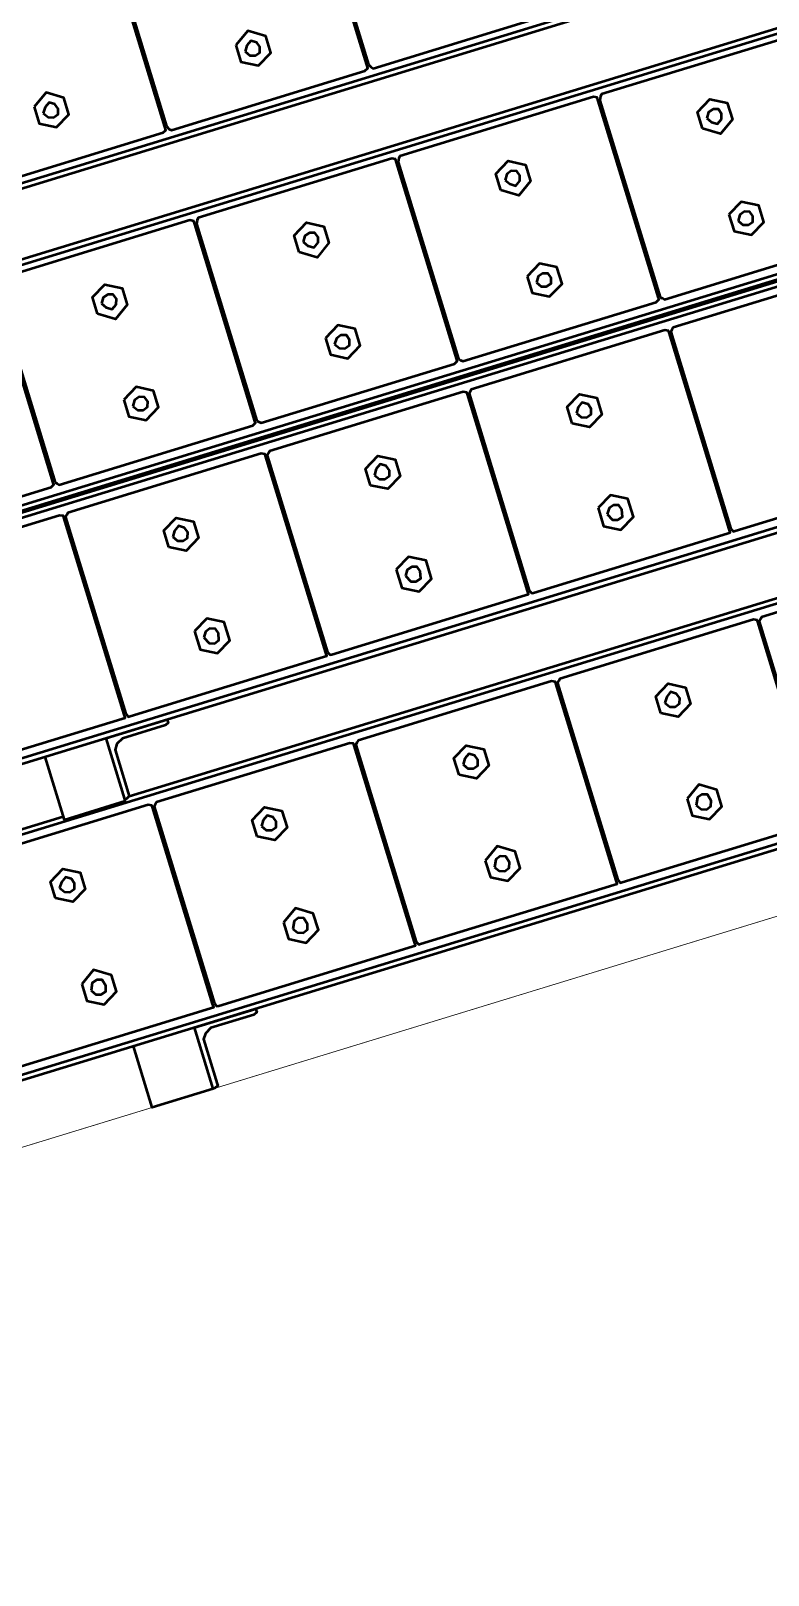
# Model space of a CAD drawing. Header units: inches. Extents: x 543393 to 2689207, y 1841861 to 9121372.
# Drawn here: x 547519.575 to 547520.152, y 1841968.599 to 1841969.806 of the extents above; entities that cross this region are included whole.
import ezdxf

# ---------------------------------------------------------------- set-up
doc = ezdxf.new("R2010")
doc.units = ezdxf.units.IN
doc.header["$MEASUREMENT"] = 0
doc.layers.add('Kich thuoc', color=8, linetype='Continuous', lineweight=18)

# ---------------------------------------------------------------- blocks, each defined once
blk = doc.blocks.new('Dan AC 220')
at = {"lineweight": 50}
for points in [[(103.2, 622.1), (28.8, 622.1), (28.8, 626.2), (28.8, 661.3), (28.8, 668.1), (3788, 668.1), (3788, 672.2), (3788, 958.9), (3737.9, 958.9), (3737.9, 672.2)], [(1938.8, 958.9), (1988.9, 958.9), (1988.9, 908.9)], [(128.9, 908.9), (3687.9, 908.9)], [(78.9, 904.8), (3737.9, 904.8)], [(1589.8, 883.2), (1588.5, 883.2)], [(1589.8, 881.8), (1588.5, 881.8)], [(1754.9, 883.2), (1753.5, 883.2)], [(1754.9, 881.8), (1753.5, 881.8)], [(1919.9, 883.2), (1918.5, 883.2)], [(1919.9, 881.8), (1918.5, 881.8)], [(1589.8, 879.1), (1588.5, 879.1)], [(1589.8, 877.8), (1588.5, 877.8)], [(1589.8, 871), (1588.5, 871)], [(1589.8, 869.7), (1588.5, 869.7), (1589.8, 869.7)], [(1754.9, 879.1), (1753.5, 879.1)], [(1754.9, 877.8), (1753.5, 877.8)], [(1754.9, 871), (1753.5, 871)], [(1754.9, 869.7), (1753.5, 869.7), (1754.9, 869.7)], [(1919.9, 879.1), (1918.5, 879.1)], [(1919.9, 877.8), (1918.5, 877.8)], [(1919.9, 871), (1918.5, 871)], [(1919.9, 869.7), (1918.5, 869.7), (1919.9, 869.7)], [(1589.8, 865.6), (1588.5, 865.6)], [(1589.8, 861.5), (1588.5, 861.5)], [(1589.8, 861.5), (1588.5, 861.5), (1589.8, 861.5)], [(1589.8, 857.5), (1588.5, 857.5)], [(1754.9, 865.6), (1753.5, 865.6)], [(1754.9, 861.5), (1753.5, 861.5)], [(1754.9, 861.5), (1753.5, 861.5), (1754.9, 861.5)], [(1754.9, 857.5), (1753.5, 857.5)], [(1919.9, 865.6), (1918.5, 865.6)], [(1919.9, 861.5), (1918.5, 861.5)], [(1919.9, 861.5), (1918.5, 861.5), (1919.9, 861.5)], [(1919.9, 857.5), (1918.5, 857.5)], [(1589.8, 850.7), (1588.5, 850.7)], [(1589.8, 849.4), (1588.5, 849.4)], [(1754.9, 850.7), (1753.5, 850.7)], [(1754.9, 849.4), (1753.5, 849.4)], [(1919.9, 850.7), (1918.5, 850.7)], [(1919.9, 849.4), (1918.5, 849.4)], [(1589.8, 841.3), (1588.5, 841.3)], [(1589.8, 835.8), (1588.5, 835.8)], [(1754.9, 841.3), (1753.5, 841.3)], [(1754.9, 835.8), (1753.5, 835.8)], [(1919.9, 841.3), (1918.5, 841.3)], [(1919.9, 835.8), (1918.5, 835.8)], [(1589.8, 831.8), (1588.5, 831.8)], [(1589.8, 830.4), (1588.5, 830.4)], [(1589.8, 829.1), (1588.5, 829.1)], [(1589.8, 827.7), (1588.5, 827.7)], [(1589.8, 825), (1588.5, 825)], [(1589.8, 823.7), (1588.5, 823.7), (1589.8, 823.7)], [(1754.9, 831.8), (1753.5, 831.8)], [(1754.9, 830.4), (1753.5, 830.4)], [(1754.9, 829.1), (1753.5, 829.1)], [(1754.9, 827.7), (1753.5, 827.7)], [(1754.9, 825), (1753.5, 825)], [(1754.9, 823.7), (1753.5, 823.7), (1754.9, 823.7)], [(1919.9, 831.8), (1918.5, 831.8)], [(1919.9, 830.4), (1918.5, 830.4)], [(1919.9, 829.1), (1918.5, 829.1)], [(1919.9, 827.7), (1918.5, 827.7)], [(1919.9, 825), (1918.5, 825)], [(1919.9, 823.7), (1918.5, 823.7), (1919.9, 823.7)], [(1589.8, 818.3), (1588.5, 818.3)], [(1589.8, 816.9), (1588.5, 816.9), (1589.8, 816.9)], [(1589.8, 812.8), (1588.5, 812.8)], [(1589.8, 811.5), (1588.5, 811.5)], [(1589.8, 810.1), (1588.5, 810.1)], [(1754.9, 818.3), (1753.5, 818.3)], [(1754.9, 816.9), (1753.5, 816.9), (1754.9, 816.9)], [(1754.9, 812.8), (1753.5, 812.8)], [(1754.9, 811.5), (1753.5, 811.5)], [(1754.9, 810.1), (1753.5, 810.1)], [(1919.9, 818.3), (1918.5, 818.3)], [(1919.9, 816.9), (1918.5, 816.9), (1919.9, 816.9)], [(1919.9, 812.8), (1918.5, 812.8)], [(1919.9, 811.5), (1918.5, 811.5)], [(1919.9, 810.1), (1918.5, 810.1)], [(1589.8, 800.7), (1588.5, 800.7)], [(1589.8, 799.3), (1588.5, 799.3)], [(1589.8, 798), (1588.5, 798)], [(1754.9, 800.7), (1753.5, 800.7)], [(1754.9, 799.3), (1753.5, 799.3)], [(1754.9, 798), (1753.5, 798)], [(1919.9, 800.7), (1918.5, 800.7)], [(1919.9, 799.3), (1918.5, 799.3)], [(1919.9, 798), (1918.5, 798)], [(1589.8, 789.9), (1588.5, 789.9), (1589.8, 789.9)], [(1589.8, 788.5), (1588.5, 788.5)], [(1754.9, 789.9), (1753.5, 789.9), (1754.9, 789.9)], [(1754.9, 788.5), (1753.5, 788.5)], [(1919.9, 789.9), (1918.5, 789.9), (1919.9, 789.9)], [(1919.9, 788.5), (1918.5, 788.5)], [(1589.8, 770.9), (1588.5, 770.9)], [(1754.9, 770.9), (1753.5, 770.9)], [(1919.9, 770.9), (1918.5, 770.9)], [(3737.9, 724.9), (78.9, 724.9)], [(1934.8, 720.9), (1088, 720.9)], [(1988.9, 672.2), (1988.9, 723.6), (1938.8, 723.6), (1938.8, 722.2)], [(2835.7, 720.9), (1988.9, 720.9)], [(3788, 672.2), (28.8, 672.2)], [(1424.8, 646.5), (1423.5, 646.5)], [(1424.8, 645.1), (1423.5, 645.1)], [(1424.8, 641.1), (1423.5, 641.1)], [(1589.8, 646.5), (1588.5, 646.5)], [(1589.8, 645.1), (1588.5, 645.1)], [(1589.8, 641.1), (1588.5, 641.1)], [(1754.9, 646.5), (1753.5, 646.5)], [(1754.9, 645.1), (1753.5, 645.1)], [(1754.9, 641.1), (1753.5, 641.1)], [(1919.9, 646.5), (1918.5, 646.5)], [(1919.9, 645.1), (1918.5, 645.1)], [(1919.9, 641.1), (1918.5, 641.1)], [(1424.8, 639.7), (1423.5, 639.7)], [(1424.8, 639.7), (1423.5, 639.7), (1424.8, 639.7)], [(1424.8, 634.3), (1423.5, 634.3)], [(1424.8, 632.9), (1423.5, 632.9), (1424.8, 632.9)], [(1424.8, 628.9), (1423.5, 628.9)], [(1589.8, 639.7), (1588.5, 639.7)], [(1589.8, 639.7), (1588.5, 639.7), (1589.8, 639.7)], [(1589.8, 634.3), (1588.5, 634.3)], [(1589.8, 632.9), (1588.5, 632.9), (1589.8, 632.9)], [(1589.8, 628.9), (1588.5, 628.9)], [(1754.9, 639.7), (1753.5, 639.7)], [(1754.9, 639.7), (1753.5, 639.7), (1754.9, 639.7)], [(1754.9, 634.3), (1753.5, 634.3)], [(1754.9, 632.9), (1753.5, 632.9), (1754.9, 632.9)], [(1754.9, 628.9), (1753.5, 628.9)], [(1919.9, 639.7), (1918.5, 639.7)], [(1919.9, 639.7), (1918.5, 639.7), (1919.9, 639.7)], [(1919.9, 634.3), (1918.5, 634.3)], [(1919.9, 632.9), (1918.5, 632.9), (1919.9, 632.9)], [(1919.9, 628.9), (1918.5, 628.9)], [(1424.8, 624.8), (1423.5, 624.8)], [(1424.8, 624.8), (1423.5, 624.8), (1424.8, 624.8)], [(1424.8, 619.4), (1423.5, 619.4)], [(1424.8, 619.4), (1423.5, 619.4), (1424.8, 619.4)], [(1589.8, 624.8), (1588.5, 624.8)], [(1589.8, 624.8), (1588.5, 624.8), (1589.8, 624.8)], [(1589.8, 619.4), (1588.5, 619.4)], [(1589.8, 619.4), (1588.5, 619.4), (1589.8, 619.4)], [(1754.9, 624.8), (1753.5, 624.8)], [(1754.9, 624.8), (1753.5, 624.8), (1754.9, 624.8)], [(1754.9, 619.4), (1753.5, 619.4)], [(1754.9, 619.4), (1753.5, 619.4), (1754.9, 619.4)], [(1919.9, 624.8), (1918.5, 624.8)], [(1919.9, 624.8), (1918.5, 624.8), (1919.9, 624.8)], [(1919.9, 619.4), (1918.5, 619.4)], [(1919.9, 619.4), (1918.5, 619.4), (1919.9, 619.4)], [(1424.8, 614), (1423.5, 614)], [(1424.8, 612.6), (1423.5, 612.6)], [(1589.8, 614), (1588.5, 614)], [(1589.8, 612.6), (1588.5, 612.6)], [(1754.9, 614), (1753.5, 614)], [(1754.9, 612.6), (1753.5, 612.6)], [(1919.9, 614), (1918.5, 614)], [(1919.9, 612.6), (1918.5, 612.6)], [(1424.8, 603.2), (1423.5, 603.2)], [(1424.8, 599.1), (1423.5, 599.1)], [(1424.8, 595.1), (1423.5, 595.1)], [(1424.8, 593.7), (1423.5, 593.7)], [(1424.8, 592.4), (1423.5, 592.4)], [(1589.8, 603.2), (1588.5, 603.2)], [(1589.8, 599.1), (1588.5, 599.1)], [(1589.8, 595.1), (1588.5, 595.1)], [(1589.8, 593.7), (1588.5, 593.7)], [(1589.8, 592.4), (1588.5, 592.4)], [(1754.9, 603.2), (1753.5, 603.2)], [(1754.9, 599.1), (1753.5, 599.1)], [(1754.9, 595.1), (1753.5, 595.1)], [(1754.9, 593.7), (1753.5, 593.7)], [(1754.9, 592.4), (1753.5, 592.4)], [(1919.9, 603.2), (1918.5, 603.2)], [(1919.9, 599.1), (1918.5, 599.1)], [(1919.9, 595.1), (1918.5, 595.1)], [(1919.9, 593.7), (1918.5, 593.7)], [(1919.9, 592.4), (1918.5, 592.4)], [(1424.8, 591), (1423.5, 591)], [(1424.8, 588.3), (1423.5, 588.3)], [(1424.8, 586.9), (1423.5, 586.9)], [(1424.8, 585.6), (1423.5, 585.6)], [(1424.8, 581.5), (1423.5, 581.5)], [(1424.8, 580.2), (1423.5, 580.2), (1424.8, 580.2)], [(1589.8, 591), (1588.5, 591)], [(1589.8, 588.3), (1588.5, 588.3)], [(1589.8, 586.9), (1588.5, 586.9)], [(1589.8, 585.6), (1588.5, 585.6)], [(1589.8, 581.5), (1588.5, 581.5)], [(1589.8, 580.2), (1588.5, 580.2), (1589.8, 580.2)], [(1754.9, 591), (1753.5, 591)], [(1754.9, 588.3), (1753.5, 588.3)], [(1754.9, 586.9), (1753.5, 586.9)], [(1754.9, 585.6), (1753.5, 585.6)], [(1754.9, 581.5), (1753.5, 581.5)], [(1754.9, 580.2), (1753.5, 580.2), (1754.9, 580.2)], [(1919.9, 591), (1918.5, 591)], [(1919.9, 588.3), (1918.5, 588.3)], [(1919.9, 586.9), (1918.5, 586.9)], [(1919.9, 585.6), (1918.5, 585.6)], [(1919.9, 581.5), (1918.5, 581.5)], [(1919.9, 580.2), (1918.5, 580.2), (1919.9, 580.2)], [(1424.8, 576.1), (1423.5, 576.1)], [(1424.8, 574.8), (1423.5, 574.8)], [(1424.8, 573.4), (1423.5, 573.4)], [(1589.8, 576.1), (1588.5, 576.1)], [(1589.8, 574.8), (1588.5, 574.8)], [(1589.8, 573.4), (1588.5, 573.4)], [(1754.9, 576.1), (1753.5, 576.1)], [(1754.9, 574.8), (1753.5, 574.8)], [(1754.9, 573.4), (1753.5, 573.4)], [(1919.9, 576.1), (1918.5, 576.1)], [(1919.9, 574.8), (1918.5, 574.8)], [(1919.9, 573.4), (1918.5, 573.4)], [(1424.8, 564), (1423.5, 564)], [(1424.8, 562.6), (1423.5, 562.6)], [(1424.8, 561.2), (1423.5, 561.2)], [(1589.8, 564), (1588.5, 564)], [(1589.8, 562.6), (1588.5, 562.6)], [(1589.8, 561.2), (1588.5, 561.2)], [(1754.9, 564), (1753.5, 564)], [(1754.9, 562.6), (1753.5, 562.6)], [(1754.9, 561.2), (1753.5, 561.2)], [(1919.9, 564), (1918.5, 564)], [(1919.9, 562.6), (1918.5, 562.6)], [(1919.9, 561.2), (1918.5, 561.2)], [(1424.8, 553.1), (1423.5, 553.1), (1424.8, 553.1)], [(1424.8, 551.8), (1423.5, 551.8)], [(1589.8, 553.1), (1588.5, 553.1), (1589.8, 553.1)], [(1589.8, 551.8), (1588.5, 551.8)], [(1754.9, 553.1), (1753.5, 553.1), (1754.9, 553.1)], [(1754.9, 551.8), (1753.5, 551.8)], [(1919.9, 553.1), (1918.5, 553.1), (1919.9, 553.1)], [(1919.9, 551.8), (1918.5, 551.8)], [(3788, 488.2), (3788, 485.5), (3788, 484.1), (28.8, 484.1), (28.8, 485.5), (28.8, 488.2), (3788, 488.2), (3788, 495), (3788, 530.1), (3788, 534.2), (3732.5, 534.2)], [(1424.8, 534.2), (1423.5, 534.2)], [(1589.8, 534.2), (1588.5, 534.2)], [(1754.9, 534.2), (1753.5, 534.2)], [(1919.9, 534.2), (1918.5, 534.2)], [(1938.8, 482.8), (1938.8, 484.1)], [(28.8, 478.7), (28.8, 481.4), (28.8, 482.8), (3788, 482.8), (3788, 481.4), (3788, 478.7), (28.8, 478.7), (28.8, 472), (28.8, 435.4), (28.8, 432.7), (103.2, 432.7)], [(1424.8, 455.7), (1423.5, 455.7)], [(1424.8, 454.4), (1423.5, 454.4)], [(1424.8, 451.7), (1423.5, 451.7)], [(1424.8, 450.3), (1423.5, 450.3), (1424.8, 450.3)], [(1424.8, 449), (1423.5, 449)], [(1589.8, 455.7), (1588.5, 455.7)], [(1589.8, 454.4), (1588.5, 454.4)], [(1589.8, 451.7), (1588.5, 451.7)], [(1589.8, 450.3), (1588.5, 450.3), (1589.8, 450.3)], [(1589.8, 449), (1588.5, 449)], [(1754.9, 455.7), (1753.5, 455.7)], [(1754.9, 454.4), (1753.5, 454.4)], [(1754.9, 451.7), (1753.5, 451.7)], [(1754.9, 450.3), (1753.5, 450.3), (1754.9, 450.3)], [(1754.9, 449), (1753.5, 449)], [(1919.9, 455.7), (1918.5, 455.7)], [(1919.9, 454.4), (1918.5, 454.4)], [(1919.9, 451.7), (1918.5, 451.7)], [(1919.9, 450.3), (1918.5, 450.3), (1919.9, 450.3)], [(1919.9, 449), (1918.5, 449)], [(1424.8, 444.9), (1423.5, 444.9)], [(1424.8, 443.6), (1423.5, 443.6)], [(1424.8, 442.2), (1423.5, 442.2)], [(1424.8, 438.2), (1423.5, 438.2)], [(1589.8, 444.9), (1588.5, 444.9)], [(1589.8, 443.6), (1588.5, 443.6)], [(1589.8, 442.2), (1588.5, 442.2)], [(1589.8, 438.2), (1588.5, 438.2)], [(1754.9, 444.9), (1753.5, 444.9)], [(1754.9, 443.6), (1753.5, 443.6)], [(1754.9, 442.2), (1753.5, 442.2)], [(1754.9, 438.2), (1753.5, 438.2)], [(1919.9, 444.9), (1918.5, 444.9)], [(1919.9, 443.6), (1918.5, 443.6)], [(1919.9, 442.2), (1918.5, 442.2)], [(1919.9, 438.2), (1918.5, 438.2)], [(1424.8, 434.1), (1423.5, 434.1)], [(1424.8, 434.1), (1423.5, 434.1), (1424.8, 434.1)], [(1424.8, 430), (1423.5, 430), (1424.8, 430)], [(1424.8, 428.7), (1423.5, 428.7)], [(1589.8, 434.1), (1588.5, 434.1)], [(1589.8, 434.1), (1588.5, 434.1), (1589.8, 434.1)], [(1589.8, 430), (1588.5, 430), (1589.8, 430)], [(1589.8, 428.7), (1588.5, 428.7)], [(1754.9, 434.1), (1753.5, 434.1)], [(1754.9, 434.1), (1753.5, 434.1), (1754.9, 434.1)], [(1754.9, 430), (1753.5, 430), (1754.9, 430)], [(1754.9, 428.7), (1753.5, 428.7)], [(1919.9, 434.1), (1918.5, 434.1)], [(1919.9, 434.1), (1918.5, 434.1), (1919.9, 434.1)], [(1919.9, 430), (1918.5, 430), (1919.9, 430)], [(1919.9, 428.7), (1918.5, 428.7)], [(1424.8, 417.9), (1423.5, 417.9)], [(1424.8, 416.5), (1423.5, 416.5)], [(1424.8, 413.8), (1423.5, 413.8)], [(1589.8, 417.9), (1588.5, 417.9)], [(1589.8, 416.5), (1588.5, 416.5)], [(1589.8, 413.8), (1588.5, 413.8)], [(1754.9, 417.9), (1753.5, 417.9)], [(1754.9, 416.5), (1753.5, 416.5)], [(1754.9, 413.8), (1753.5, 413.8)], [(1919.9, 417.9), (1918.5, 417.9)], [(1919.9, 416.5), (1918.5, 416.5)], [(1919.9, 413.8), (1918.5, 413.8)], [(1424.8, 409.7), (1423.5, 409.7)], [(1424.8, 404.3), (1423.5, 404.3)], [(1424.8, 401.6), (1423.5, 401.6)], [(1589.8, 409.7), (1588.5, 409.7)], [(1589.8, 404.3), (1588.5, 404.3)], [(1589.8, 401.6), (1588.5, 401.6)], [(1754.9, 409.7), (1753.5, 409.7)], [(1754.9, 404.3), (1753.5, 404.3)], [(1754.9, 401.6), (1753.5, 401.6)], [(1919.9, 409.7), (1918.5, 409.7)], [(1424.8, 397.6), (1423.5, 397.6)], [(1424.8, 396.2), (1423.5, 396.2), (1424.8, 396.2)], [(1424.8, 392.2), (1423.5, 392.2)], [(1424.8, 390.8), (1423.5, 390.8)], [(1424.8, 389.5), (1423.5, 389.5)], [(1589.8, 397.6), (1588.5, 397.6)], [(1589.8, 396.2), (1588.5, 396.2), (1589.8, 396.2)], [(1589.8, 392.2), (1588.5, 392.2)], [(1589.8, 390.8), (1588.5, 390.8)], [(1589.8, 389.5), (1588.5, 389.5)], [(1754.9, 397.6), (1753.5, 397.6)], [(1754.9, 396.2), (1753.5, 396.2), (1754.9, 396.2)], [(1754.9, 392.2), (1753.5, 392.2)], [(1754.9, 390.8), (1753.5, 390.8)], [(1754.9, 389.5), (1753.5, 389.5)], [(1424.8, 385.4), (1423.5, 385.4)], [(1424.8, 384), (1423.5, 384), (1424.8, 384)], [(1424.8, 380), (1423.5, 380)], [(1424.8, 378.6), (1423.5, 378.6)], [(1589.8, 385.4), (1588.5, 385.4)], [(1589.8, 384), (1588.5, 384), (1589.8, 384)], [(1589.8, 380), (1588.5, 380)], [(1589.8, 378.6), (1588.5, 378.6)], [(1754.9, 385.4), (1753.5, 385.4)], [(1754.9, 384), (1753.5, 384), (1754.9, 384)], [(1754.9, 380), (1753.5, 380)], [(1754.9, 378.6), (1753.5, 378.6)], [(1424.8, 373.2), (1423.5, 373.2)], [(1424.8, 371.9), (1423.5, 371.9), (1424.8, 371.9)], [(1424.8, 367.8), (1423.5, 367.8)], [(1424.8, 366.5), (1423.5, 366.5)], [(1424.8, 362.4), (1423.5, 362.4), (1424.8, 362.4)], [(1589.8, 373.2), (1588.5, 373.2)], [(1589.8, 371.9), (1588.5, 371.9), (1589.8, 371.9)], [(1589.8, 367.8), (1588.5, 367.8)], [(1589.8, 366.5), (1588.5, 366.5)], [(1589.8, 362.4), (1588.5, 362.4), (1589.8, 362.4)], [(1754.9, 373.2), (1753.5, 373.2)], [(1754.9, 371.9), (1753.5, 371.9), (1754.9, 371.9)], [(1754.9, 367.8), (1753.5, 367.8)], [(1754.9, 366.5), (1753.5, 366.5)], [(1754.9, 362.4), (1753.5, 362.4), (1754.9, 362.4)], [(1424.8, 361), (1423.5, 361)], [(1589.8, 361), (1588.5, 361)], [(1754.9, 361), (1753.5, 361)], [(3732.5, 344.8), (3788, 344.8), (3788, 340.8), (3788, 305.6), (3788, 298.8), (28.8, 298.8), (28.8, 294.8), (28.8, 3.9), (78.9, 3.9), (78.9, 294.8)], [(1424.8, 344.8), (1423.5, 344.8)], [(1589.8, 344.8), (1588.5, 344.8)], [(1754.9, 344.8), (1753.5, 344.8)], [(28.8, 294.8), (3788, 294.8)], [(78.9, 242), (3737.9, 242)], [(78.9, 238), (3737.9, 238)], [(1589.8, 216.3), (1588.5, 216.3)], [(1589.8, 215), (1588.5, 215)], [(1589.8, 212.3), (1588.5, 212.3)], [(1589.8, 210.9), (1588.5, 210.9)], [(1754.9, 216.3), (1753.5, 216.3)], [(1754.9, 215), (1753.5, 215)], [(1754.9, 212.3), (1753.5, 212.3)], [(1754.9, 210.9), (1753.5, 210.9)], [(1589.8, 204.1), (1588.5, 204.1)], [(1589.8, 202.8), (1588.5, 202.8), (1589.8, 202.8)], [(1754.9, 204.1), (1753.5, 204.1)], [(1754.9, 202.8), (1753.5, 202.8), (1754.9, 202.8)], [(1754.9, 198.7), (1753.5, 198.7)], [(1754.9, 194.7), (1753.5, 194.7)], [(1754.9, 194.7), (1753.5, 194.7), (1754.9, 194.7)], [(1754.9, 190.6), (1753.5, 190.6), (1754.9, 190.6)], [(1754.9, 189.3), (1753.5, 189.3)], [(1754.9, 183.8), (1753.5, 183.8)], [(1754.9, 182.5), (1753.5, 182.5)], [(1754.9, 174.4), (1753.5, 174.4)], [(1754.9, 169), (1753.5, 169)], [(1754.9, 164.9), (1753.5, 164.9)], [(1754.9, 163.6), (1753.5, 163.6)], [(1754.9, 162.2), (1753.5, 162.2), (1754.9, 162.2)], [(1754.9, 158.1), (1753.5, 158.1)], [(1754.9, 156.8), (1753.5, 156.8), (1754.9, 156.8)], [(1754.9, 152.7), (1753.5, 152.7)]]:
    blk.add_lwpolyline(points, dxfattribs=at)
for points in [[(28.8, 958.9), (3788, 958.9), (3788, 3.9), (28.8, 3.9)], [(28.8, 3.9), (3788.8, 3.9), (3788.8, 958.9), (28.8, 958.9)]]:
    blk.add_lwpolyline(points, close=True)
for points in [[(1934.8, 956.2), (1934.8, 957.6), (1937.5, 958.9), (1938.8, 958.9), (1938.8, 908.9), (1888.8, 908.9), (1888.8, 910.2), (1888.8, 911.6), (1891.5, 912.9), (1926.7, 912.9), (1932.1, 915.7), (1934.8, 919.7)], [(1423.5, 895.4), (1422.1, 898.1), (1420.8, 898.1), (1262.5, 898.1), (1259.8, 898.1), (1259.8, 895.4), (1259.8, 734.4), (1259.8, 733), (1262.5, 731.7), (1420.8, 731.7), (1422.1, 733), (1423.5, 734.4)], [(1588.5, 895.4), (1587.1, 898.1), (1585.8, 898.1), (1427.5, 898.1), (1424.8, 898.1), (1424.8, 895.4), (1424.8, 734.4), (1424.8, 733), (1427.5, 731.7), (1585.8, 731.7), (1587.1, 733), (1588.5, 734.4)], [(1753.5, 895.4), (1752.2, 898.1), (1750.8, 898.1), (1592.5, 898.1), (1589.8, 898.1), (1589.8, 895.4), (1589.8, 734.4), (1589.8, 733), (1592.5, 731.7), (1750.8, 731.7), (1752.2, 733), (1753.5, 734.4)], [(1918.5, 895.4), (1917.2, 898.1), (1915.8, 898.1), (1757.6, 898.1), (1754.9, 898.1), (1754.9, 895.4), (1754.9, 734.4), (1754.9, 733), (1757.6, 731.7), (1915.8, 731.7), (1917.2, 733), (1918.5, 734.4)], [(2083.6, 895.4), (2082.2, 898.1), (2080.9, 898.1), (1922.6, 898.1), (1919.9, 898.1), (1919.9, 895.4), (1919.9, 734.4), (1919.9, 733), (1922.6, 731.7), (2080.9, 731.7), (2082.2, 733), (2083.6, 734.4)], [(1518.1, 850.7), (1518.1, 864.2), (1506, 871), (1493.8, 864.2), (1493.8, 850.7), (1506, 842.6)], [(1588.5, 876.4), (1589.8, 876.4)], [(1683.2, 850.7), (1683.2, 864.2), (1671, 871), (1658.8, 864.2), (1658.8, 850.7), (1671, 842.6)], [(1753.5, 876.4), (1754.9, 876.4)], [(1848.2, 850.7), (1848.2, 864.2), (1836, 871), (1823.9, 864.2), (1823.9, 850.7), (1836, 842.6)], [(1918.5, 876.4), (1919.9, 876.4)], [(2013.2, 850.7), (2013.2, 864.2), (2001.1, 871), (1988.9, 864.2), (1988.9, 850.7), (2001.1, 842.6)], [(1512.7, 857.5), (1510, 861.5), (1506, 862.9), (1501.9, 861.5), (1500.6, 857.5), (1501.9, 852.1), (1506, 850.7), (1510, 852.1)], [(1677.8, 857.5), (1675.1, 861.5), (1671, 862.9), (1666.9, 861.5), (1665.6, 857.5), (1666.9, 852.1), (1671, 850.7), (1675.1, 852.1)], [(1842.8, 857.5), (1840.1, 861.5), (1836, 862.9), (1832, 861.5), (1830.6, 857.5), (1832, 852.1), (1836, 850.7), (1840.1, 852.1)], [(2007.8, 857.5), (2005.1, 861.5), (2001.1, 862.9), (1997, 861.5), (1995.6, 857.5), (1997, 852.1), (2001.1, 850.7), (2005.1, 852.1)], [(1588.5, 856.1), (1589.8, 856.1)], [(1753.5, 856.1), (1754.9, 856.1)], [(1918.5, 856.1), (1919.9, 856.1)], [(1588.5, 844), (1589.8, 844)], [(1753.5, 844), (1754.9, 844)], [(1918.5, 844), (1919.9, 844)], [(1588.5, 806.1), (1589.8, 806.1)], [(1753.5, 806.1), (1754.9, 806.1)], [(1918.5, 806.1), (1919.9, 806.1)], [(1518.1, 780.4), (1518.1, 766.9), (1506, 760.1), (1493.8, 766.9), (1493.8, 780.4), (1506, 787.1)], [(1588.5, 793.9), (1589.8, 793.9)], [(1683.2, 780.4), (1683.2, 766.9), (1671, 760.1), (1658.8, 766.9), (1658.8, 780.4), (1671, 787.1)], [(1753.5, 793.9), (1754.9, 793.9)], [(1848.2, 780.4), (1848.2, 766.9), (1836, 760.1), (1823.9, 766.9), (1823.9, 780.4), (1836, 787.1)], [(1918.5, 793.9), (1919.9, 793.9)], [(2013.2, 780.4), (2013.2, 766.9), (2001.1, 760.1), (1988.9, 766.9), (1988.9, 780.4), (2001.1, 787.1)], [(1512.7, 773.6), (1510, 777.7), (1506, 779), (1501.9, 777.7), (1500.6, 773.6), (1501.9, 769.6), (1506, 766.9), (1510, 769.6)], [(1677.8, 773.6), (1675.1, 777.7), (1671, 779), (1666.9, 777.7), (1665.6, 773.6), (1666.9, 769.6), (1671, 766.9), (1675.1, 769.6)], [(1842.8, 773.6), (1840.1, 777.7), (1836, 779), (1832, 777.7), (1830.6, 773.6), (1832, 769.6), (1836, 766.9), (1840.1, 769.6)], [(2007.8, 773.6), (2005.1, 777.7), (2001.1, 779), (1997, 777.7), (1995.6, 773.6), (1997, 769.6), (2001.1, 766.9), (2005.1, 769.6)], [(1934.8, 718.2), (1934.8, 720.9), (1937.5, 722.2), (1938.8, 722.2), (1938.8, 672.2), (1888.8, 672.2), (1888.8, 674.9), (1891.5, 676.2), (1926.7, 676.2), (1932.1, 678.9), (1934.8, 683)], [(1423.5, 658.6), (1422.1, 661.3), (1420.8, 661.3), (1262.5, 661.3), (1259.8, 661.3), (1259.8, 658.6), (1259.8, 497.7), (1259.8, 496.3), (1262.5, 495), (1420.8, 495), (1422.1, 496.3), (1423.5, 497.7)], [(1588.5, 658.6), (1587.1, 661.3), (1585.8, 661.3), (1427.5, 661.3), (1424.8, 661.3), (1424.8, 658.6), (1424.8, 497.7), (1424.8, 496.3), (1427.5, 495), (1585.8, 495), (1587.1, 496.3), (1588.5, 497.7)], [(1753.5, 658.6), (1752.2, 661.3), (1750.8, 661.3), (1592.5, 661.3), (1589.8, 661.3), (1589.8, 658.6), (1589.8, 497.7), (1589.8, 496.3), (1592.5, 495), (1750.8, 495), (1752.2, 496.3), (1753.5, 497.7)], [(1918.5, 658.6), (1917.2, 661.3), (1915.8, 661.3), (1757.6, 661.3), (1754.9, 661.3), (1754.9, 658.6), (1754.9, 497.7), (1754.9, 496.3), (1757.6, 495), (1915.8, 495), (1917.2, 496.3), (1918.5, 497.7)], [(2083.6, 658.6), (2082.2, 661.3), (2080.9, 661.3), (1922.6, 661.3), (1919.9, 661.3), (1919.9, 658.6), (1919.9, 497.7), (1919.9, 496.3), (1922.6, 495), (2080.9, 495), (2082.2, 496.3), (2083.6, 497.7)], [(1518.1, 612.6), (1518.1, 627.5), (1506, 634.3), (1493.8, 627.5), (1493.8, 612.6), (1506, 605.9)], [(1683.2, 612.6), (1683.2, 627.5), (1671, 634.3), (1658.8, 627.5), (1658.8, 612.6), (1671, 605.9)], [(1848.2, 612.6), (1848.2, 627.5), (1836, 634.3), (1823.9, 627.5), (1823.9, 612.6), (1836, 605.9)], [(1512.7, 619.4), (1510, 624.8), (1506, 626.2), (1501.9, 624.8), (1500.6, 619.4), (1501.9, 615.4), (1506, 614), (1510, 615.4)], [(1677.8, 619.4), (1675.1, 624.8), (1671, 626.2), (1666.9, 624.8), (1665.6, 619.4), (1666.9, 615.4), (1671, 614), (1675.1, 615.4)], [(1842.8, 619.4), (1840.1, 624.8), (1836, 626.2), (1832, 624.8), (1830.6, 619.4), (1832, 615.4), (1836, 614), (1840.1, 615.4)], [(1423.5, 607.2), (1424.8, 607.2)], [(1588.5, 607.2), (1589.8, 607.2)], [(1753.5, 607.2), (1754.9, 607.2)], [(1918.5, 607.2), (1919.9, 607.2)], [(1423.5, 569.4), (1424.8, 569.4)], [(1588.5, 569.4), (1589.8, 569.4)], [(1753.5, 569.4), (1754.9, 569.4)], [(1918.5, 569.4), (1919.9, 569.4)], [(1423.5, 557.2), (1424.8, 557.2)], [(1588.5, 557.2), (1589.8, 557.2)], [(1753.5, 557.2), (1754.9, 557.2)], [(1918.5, 557.2), (1919.9, 557.2)], [(1518.1, 543.7), (1518.1, 530.1), (1506, 523.4), (1493.8, 530.1), (1493.8, 543.7), (1506, 550.4)], [(1683.2, 543.7), (1683.2, 530.1), (1671, 523.4), (1658.8, 530.1), (1658.8, 543.7), (1671, 550.4)], [(1848.2, 543.7), (1848.2, 530.1), (1836, 523.4), (1823.9, 530.1), (1823.9, 543.7), (1836, 550.4)], [(1512.7, 536.9), (1510, 541), (1506, 542.3), (1501.9, 541), (1500.6, 536.9), (1501.9, 532.8), (1506, 530.1), (1510, 532.8)], [(1677.8, 536.9), (1675.1, 541), (1671, 542.3), (1666.9, 541), (1665.6, 536.9), (1666.9, 532.8), (1671, 530.1), (1675.1, 532.8)], [(1842.8, 536.9), (1840.1, 541), (1836, 542.3), (1832, 541), (1830.6, 536.9), (1832, 532.8), (1836, 530.1), (1840.1, 532.8)], [(1423.5, 469.3), (1422.1, 470.6), (1420.8, 472), (1262.5, 472), (1259.8, 470.6), (1259.8, 469.3), (1259.8, 308.3), (1259.8, 305.6), (1262.5, 304.2), (1420.8, 304.2), (1422.1, 305.6), (1423.5, 308.3)], [(1588.5, 469.3), (1587.1, 470.6), (1585.8, 472), (1427.5, 472), (1424.8, 470.6), (1424.8, 469.3), (1424.8, 308.3), (1424.8, 305.6), (1427.5, 304.2), (1585.8, 304.2), (1587.1, 305.6), (1588.5, 308.3)], [(1753.5, 469.3), (1752.2, 470.6), (1750.8, 472), (1592.5, 472), (1589.8, 470.6), (1589.8, 469.3), (1589.8, 308.3), (1589.8, 305.6), (1592.5, 304.2), (1750.8, 304.2), (1752.2, 305.6), (1753.5, 308.3)], [(1918.5, 469.3), (1917.2, 470.6), (1915.8, 472), (1757.6, 472), (1754.9, 470.6), (1754.9, 469.3), (1754.9, 308.3), (1754.9, 305.6), (1757.6, 304.2), (1915.8, 304.2), (1917.2, 305.6), (1918.5, 308.3)], [(2083.6, 469.3), (2082.2, 470.6), (2080.9, 472), (1922.6, 472), (1919.9, 470.6), (1919.9, 469.3), (1919.9, 308.3), (1919.9, 305.6), (1922.6, 304.2), (2080.9, 304.2), (2082.2, 305.6), (2083.6, 308.3)], [(1353.1, 423.3), (1353.1, 436.8), (1340.9, 443.6), (1328.8, 436.8), (1328.8, 423.3), (1340.9, 416.5)], [(1347.7, 430), (1345, 434.1), (1340.9, 435.4), (1336.9, 434.1), (1335.5, 430), (1336.9, 426), (1340.9, 424.6), (1345, 426)], [(1518.1, 423.3), (1518.1, 436.8), (1506, 443.6), (1493.8, 436.8), (1493.8, 423.3), (1506, 416.5)], [(1512.7, 430), (1510, 434.1), (1506, 435.4), (1501.9, 434.1), (1500.6, 430), (1501.9, 426), (1506, 424.6), (1510, 426)], [(1683.2, 423.3), (1683.2, 436.8), (1671, 443.6), (1658.8, 436.8), (1658.8, 423.3), (1671, 416.5)], [(1677.8, 430), (1675.1, 434.1), (1671, 435.4), (1666.9, 434.1), (1665.6, 430), (1666.9, 426), (1671, 424.6), (1675.1, 426)], [(1848.2, 423.3), (1848.2, 436.8), (1836, 443.6), (1823.9, 436.8), (1823.9, 423.3), (1836, 416.5)], [(1842.8, 430), (1840.1, 434.1), (1836, 435.4), (1832, 434.1), (1830.6, 430), (1832, 426), (1836, 424.6), (1840.1, 426)], [(1423.5, 423.3), (1424.8, 423.3)], [(1588.5, 423.3), (1589.8, 423.3)], [(1753.5, 423.3), (1754.9, 423.3)], [(1918.5, 423.3), (1919.9, 423.3)], [(1423.5, 403), (1424.8, 403)], [(1588.5, 403), (1589.8, 403)], [(1753.5, 403), (1754.9, 403)], [(1353.1, 352.9), (1353.1, 339.4), (1340.9, 332.6), (1328.8, 339.4), (1328.8, 352.9), (1340.9, 361)], [(1347.7, 346.2), (1345, 350.2), (1340.9, 352.9), (1336.9, 350.2), (1335.5, 346.2), (1336.9, 342.1), (1340.9, 340.8), (1345, 342.1)], [(1518.1, 352.9), (1518.1, 339.4), (1506, 332.6), (1493.8, 339.4), (1493.8, 352.9), (1506, 361)], [(1512.7, 346.2), (1510, 350.2), (1506, 352.9), (1501.9, 350.2), (1500.6, 346.2), (1501.9, 342.1), (1506, 340.8), (1510, 342.1)], [(1683.2, 352.9), (1683.2, 339.4), (1671, 332.6), (1658.8, 339.4), (1658.8, 352.9), (1671, 361)], [(1677.8, 346.2), (1675.1, 350.2), (1671, 352.9), (1666.9, 350.2), (1665.6, 346.2), (1666.9, 342.1), (1671, 340.8), (1675.1, 342.1)], [(1848.2, 352.9), (1848.2, 339.4), (1836, 332.6), (1823.9, 339.4), (1823.9, 352.9), (1836, 361)], [(1842.8, 346.2), (1840.1, 350.2), (1836, 352.9), (1832, 350.2), (1830.6, 346.2), (1832, 342.1), (1836, 340.8), (1840.1, 342.1)], [(1588.5, 228.5), (1587.1, 231.2), (1585.8, 232.5), (1427.5, 232.5), (1424.8, 231.2), (1424.8, 228.5), (1424.8, 67.5), (1424.8, 66.2), (1427.5, 64.8), (1585.8, 64.8), (1587.1, 66.2), (1588.5, 67.5)], [(1753.5, 228.5), (1752.2, 231.2), (1750.8, 232.5), (1592.5, 232.5), (1589.8, 231.2), (1589.8, 228.5), (1589.8, 67.5), (1589.8, 66.2), (1592.5, 64.8), (1750.8, 64.8), (1752.2, 66.2), (1753.5, 67.5)], [(1918.5, 228.5), (1917.2, 231.2), (1915.8, 232.5), (1757.6, 232.5), (1754.9, 231.2), (1754.9, 228.5), (1754.9, 67.5), (1754.9, 66.2), (1757.6, 64.8), (1915.8, 64.8), (1917.2, 66.2), (1918.5, 67.5)], [(1588.5, 209.5), (1589.8, 209.5)], [(1753.5, 209.5), (1754.9, 209.5)], [(1683.2, 183.8), (1683.2, 197.4), (1671, 204.1), (1658.8, 197.4), (1658.8, 183.8), (1671, 175.7)], [(1677.8, 190.6), (1675.1, 194.7), (1671, 196), (1666.9, 194.7), (1665.6, 190.6), (1666.9, 186.5), (1671, 183.8), (1675.1, 186.5)], [(1848.2, 183.8), (1848.2, 197.4), (1836, 204.1), (1823.9, 197.4), (1823.9, 183.8), (1836, 175.7)], [(1842.8, 190.6), (1840.1, 194.7), (1836, 196), (1832, 194.7), (1830.6, 190.6), (1832, 186.5), (1836, 183.8), (1840.1, 186.5)], [(1753.5, 177.1), (1754.9, 177.1)]]:
    blk.add_lwpolyline(points, close=True, dxfattribs=at)
blk = doc.blocks.new('NDK1')
blk.add_blockref('Dan AC 220', (240604.4, 54957.5))

msp = doc.modelspace()

# ---------------------------------------------------------------- block references
at = {"layer": 'Kich thuoc', "xscale": 0.001, "yscale": 0.001, "zscale": 0.001, "rotation": 197.0123114188912}
msp.add_blockref('NDK1', (547735.2883, 1842093.4113), dxfattribs=at)

doc.saveas('drawing.dxf')
